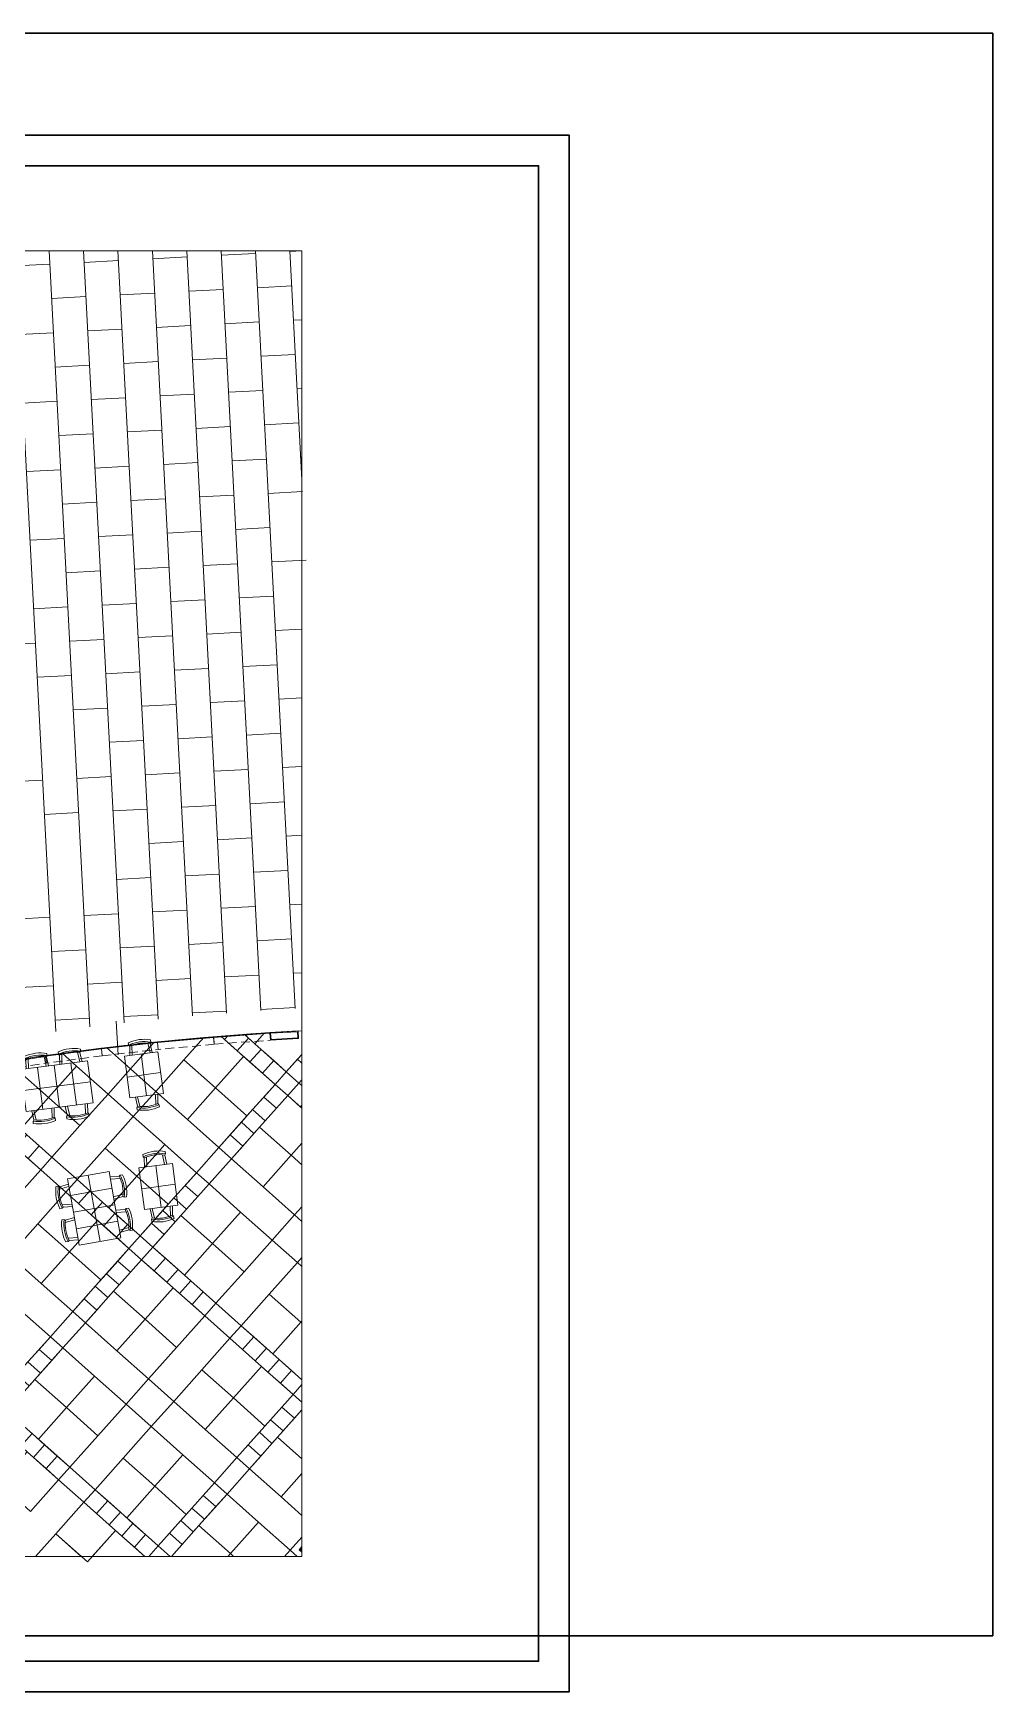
# Model space of a CAD drawing. Header units: millimetres. Extents: x 9159 to 17971, y 10368 to 13314.
# Drawn here: x 16267 to 17971, y 10368 to 13314 of the extents above; entities that cross this region are included whole.
import ezdxf

# ---------------------------------------------------------------- set-up
doc = ezdxf.new("R2010")
doc.units = ezdxf.units.MM
doc.header["$LTSCALE"] = 5
doc.linetypes.add('DASHED2', pattern=[9.525, 6.35, -3.175])
for name, color, linetype, lineweight in [('anted', 10, 'Continuous', 0), ('GOR-4', 40, 'Continuous', 0), ('NOKTA', 7, 'Continuous', 0), ('OK', 191, 'Continuous', 0), ('OTOYOL', 9, 'Continuous', 0), ('SAF_DOSEME', 147, 'Continuous', 0), ('SAF_DOSEME-TAS1', 251, 'Continuous', 0), ('SAF_DOSEME-TAS2', 35, 'Continuous', 0), ('SAF_DOSEME-TAS3', 251, 'Continuous', 0), ('TEFRIS-MOBILYA', 27, 'Continuous', 5), ('YAZI', 250, 'Continuous', 30)]:
    doc.layers.add(name, color=color, linetype=linetype, lineweight=lineweight)

# ---------------------------------------------------------------- blocks, each defined once
blk = doc.blocks.new('DRENAJ02')
at = {"color": 0, "elevation": -2.27}
for points in [[(25, 0), (-25, 0), (-25, -13.5), (25, -13.5)], [(23.75, -1.25), (-23.75, -1.25), (-23.75, -12.25), (23.75, -12.25)]]:
    blk.add_lwpolyline(points, close=True, dxfattribs=at)
blk = doc.blocks.new('DRENAJ01')
at = {"color": 0}
blk.add_lwpolyline([(50, 0), (-50, 0), (-50, -1.25), (50, -1.25)], close=True, dxfattribs=at)
at = {"color": 252, "linetype": 'DASHED2', "ltscale": 0.5}
blk.add_lwpolyline([(50, -1.25), (50, -13.5), (-50, -13.5), (-50, -1.25)], dxfattribs=at)
blk = doc.blocks.new('SMALL TABLE 2')
at = {"layer": 'TEFRIS-MOBILYA'}
for p, q in [((-0.2, 0.6), (-0.198, 0.559)), ((0.2, 0.6), (0.198, 0.559)), ((-0.3, -0.375), (-0.3, 0.375)), ((-0.3, 0.375), (0.3, 0.375)), ((-0.183, 0.537), (-0.2, 0.375)), ((-0.198, 0.559), (-0.183, 0.537)), ((-0.142, 0.549), (-0.16, 0.375)), ((0.142, 0.549), (0.16, 0.375)), ((0.198, 0.559), (0.183, 0.537)), ((0.183, 0.537), (0.2, 0.375)), ((0.3, -0.375), (0.3, 0.375)), ((-0.3, -0.375), (0.3, -0.375)), ((-0.183, -0.537), (-0.2, -0.375)), ((-0.2, -0.6), (-0.198, -0.559)), ((-0.198, -0.559), (-0.183, -0.537)), ((-0.142, -0.549), (-0.16, -0.375)), ((0.142, -0.549), (0.16, -0.375)), ((0.183, -0.537), (0.2, -0.375)), ((0.198, -0.559), (0.183, -0.537)), ((0.2, -0.6), (0.198, -0.559))]:
    blk.add_line(p, q, dxfattribs=at)
at = {"layer": 'TEFRIS-MOBILYA', "color": 190}
for p, q in [((0, 0.375), (0, -0.375)), ((0.3, 0), (-0.3, 0))]:
    blk.add_line(p, q, dxfattribs=at)
at = {"layer": 'TEFRIS-MOBILYA'}
for centre, radius, start, end in [((0, -0.06), 0.69, 73.15, 106.8487), ((0, -0.06), 0.65, 72.2966, 107.7021), ((0, -0.06), 0.625, 72.9445, 107.0542), ((0, 0.06), 0.65, 252.2979, 287.7034), ((0, 0.06), 0.625, 252.9458, 287.0555), ((0, 0.06), 0.69, 253.1513, 286.85)]:
    blk.add_arc(centre, radius, start, end, dxfattribs=at)

msp = doc.modelspace()

# ---------------------------------------------------------------- hatches: boundary and pattern name
at = {"layer": 'OTOYOL'}
h = msp.add_hatch(dxfattribs=at)
h.set_pattern_fill('DOTS', color=21, scale=0.5, angle=-90.00528)
h.set_pattern_definition([(269.99472, (21320.3915, 11158.3998), (0.79371342, -0.39694815), [0, -0.79375])])
h.paths.add_polyline_path([(16744.25, 10626.32), (16739.28, 10620.74), (16744.25, 10616.31)])
h = msp.add_hatch(dxfattribs=at)
h.set_pattern_fill('DOTS', color=21, scale=0.5, angle=-90.00448)
h.set_pattern_definition([(269.995521, (21320.384, 11158.4632), (0.79371898, -0.39693704), [0, -0.79375])])
h.paths.add_polyline_path([(16744.25, 10626.32), (16739.28, 10620.74), (16744.25, 10616.31)])

# ---------------------------------------------------------------- linework, layer by layer
at = {"layer": 'anted', "ltscale": 3}
msp.add_lwpolyline([(16744.25, 12927.16), (16744.25, 10608.73), (13273.39, 10608.73), (13273.39, 12927.16)], close=True, dxfattribs=at)
msp.add_lwpolyline([(16744.25, 12927.16), (16744.25, 10608.73), (13273.39, 10608.73), (13273.39, 12927.16)], close=True, dxfattribs=at)
at = {"layer": 'NOKTA', "color": 0}
msp.add_line((16739.28, 10620.74, -0.27), (16744.25, 10621.03, -0.27), dxfattribs=at)
msp.add_line((16739.28, 10620.74, -0.27), (16744.25, 10621.03, -0.27), dxfattribs=at)
at = {"layer": 'OK', "color": 21, "elevation": -0.27}
msp.add_lwpolyline([(16744.25, 10616.31), (16739.28, 10620.74), (16744.25, 10626.32)], dxfattribs=at)
msp.add_lwpolyline([(16744.25, 10616.31), (16739.28, 10620.74), (16744.25, 10626.32)], dxfattribs=at)
at = {"layer": 'SAF_DOSEME', "elevation": 0}
msp.add_lwpolyline([(14060.53, 10608.73, -0.142512), (16744.25, 11542.34)], format="xyb", dxfattribs=at)
at = {"layer": 'SAF_DOSEME'}
msp.add_lwpolyline([(14060.53, 10608.73, -0.142512), (16744.25, 11542.34)], format="xyb", dxfattribs=at)
msp.add_arc((17006.91, 6463.27), 5085.86, 92.96032, 125.4032, dxfattribs=at)
msp.add_arc((17006.91, 6463.27), 5085.86, 92.96032, 125.4032, dxfattribs=at)
at = {"layer": 'SAF_DOSEME-TAS1'}
for points in [[(16397.61, 11512.5), (16440.09, 11474.68), (16482.22, 11521.99)], [(16569.98, 11530.32), (16534.77, 11490.79), (16590.79, 11440.92), (16640.66, 11496.93), (16600.32, 11532.85)], [(16569.98, 11530.32), (16534.77, 11490.79), (16590.79, 11440.92), (16640.66, 11496.93), (16600.32, 11532.85)], [(16600.32, 11532.85), (16607.05, 11526.86), (16613.3, 11533.87)], [(16600.32, 11532.85), (16607.05, 11526.86), (16613.3, 11533.87)], [(16613.3, 11533.87), (16607.05, 11526.86), (16629.46, 11506.91), (16649.41, 11529.31), (16641.88, 11536.01)], [(16613.3, 11533.87), (16607.05, 11526.86), (16629.46, 11506.91), (16649.41, 11529.31), (16641.88, 11536.01)], [(16677.64, 11538.46), (16660.61, 11519.34), (16641.88, 11536.01)], [(16744.25, 11500.49), (16716.63, 11469.46), (16660.61, 11519.34), (16677.64, 11538.46)], [(16318.77, 11502.36), (16344.18, 11479.74), (16294.3, 11423.73), (16238.29, 11473.6), (16255.89, 11493.37)], [(16744.25, 11455.38), (16739.03, 11449.51), (16716.63, 11469.46), (16736.58, 11491.87), (16744.25, 11485.03)], [(16744.25, 11485.03), (16736.58, 11491.87), (16744.25, 11500.49)], [(16744.25, 11444.86), (16739.03, 11449.51), (16719.08, 11427.11), (16741.49, 11407.16), (16744.25, 11410.26)], [(16744.25, 11444.86), (16739.03, 11449.51), (16744.25, 11455.38)], [(16744.25, 11404.7), (16719.08, 11427.11), (16669.21, 11371.09), (16725.22, 11321.22), (16744.25, 11342.59)], [(16744.25, 11410.26), (16741.49, 11407.16), (16744.25, 11404.7)], [(16744.25, 11342.59), (16725.22, 11321.22), (16744.25, 11304.27)], [(16744.25, 11304.27), (16725.22, 11321.22), (16675.35, 11265.21), (16731.36, 11215.33), (16744.25, 11229.81)], [(16744.25, 11026.8), (16742.41, 11024.73), (16686.4, 11074.61), (16736.27, 11130.62), (16744.25, 11123.52)], [(16744.25, 10922.67), (16692.54, 10968.72), (16742.41, 11024.73), (16744.25, 11023.09)], [(16744.25, 10922.67), (16692.54, 10968.72), (16742.41, 11024.73), (16744.25, 11023.09)], [(16744.25, 11023.09), (16742.41, 11024.73), (16744.25, 11026.8)], [(16744.25, 11023.09), (16742.41, 11024.73), (16744.25, 11026.8)], [(16744.25, 10922.67), (16726.15, 10938.79), (16706.2, 10916.39), (16728.6, 10896.44), (16744.25, 10914.01)], [(16744.25, 10922.67), (16726.15, 10938.79), (16706.2, 10916.39), (16728.6, 10896.44), (16744.25, 10914.01)], [(16744.25, 10882.51), (16728.6, 10896.44), (16708.65, 10874.03), (16731.06, 10854.08), (16744.25, 10868.9)], [(16744.25, 10882.51), (16728.6, 10896.44), (16708.65, 10874.03), (16731.06, 10854.08), (16744.25, 10868.9)], [(16744.25, 10868.9), (16701.14, 10820.47), (16744.25, 10782.08)], [(16744.25, 10868.9), (16701.14, 10820.47), (16744.25, 10782.08)], [(16744.25, 10782.08), (16701.14, 10820.47), (16651.26, 10764.46), (16707.28, 10714.59), (16744.25, 10756.12)], [(16744.25, 10782.08), (16701.14, 10820.47), (16651.26, 10764.46), (16707.28, 10714.59), (16744.25, 10756.12)], [(16744.25, 10756.12), (16707.28, 10714.59), (16744.25, 10681.66)], [(16744.25, 10756.12), (16707.28, 10714.59), (16744.25, 10681.66)], [(16512.6, 10608.73), (16561.49, 10663.64), (16617.5, 10613.76), (16613.02, 10608.73)], [(16512.6, 10608.73), (16561.49, 10663.64), (16617.5, 10613.76), (16613.02, 10608.73)], [(16623.15, 10608.73), (16617.5, 10613.76), (16667.38, 10669.78), (16723.39, 10619.9), (16713.44, 10608.73)], [(16623.15, 10608.73), (16617.5, 10613.76), (16667.38, 10669.78), (16723.39, 10619.9), (16713.44, 10608.73)], [(16352.47, 10608.73), (16307.36, 10648.9), (16271.59, 10608.73)], [(16352.47, 10608.73), (16307.36, 10648.9), (16271.59, 10608.73)], [(16465.26, 10608.73), (16413.25, 10655.04), (16372.01, 10608.73)], [(16465.26, 10608.73), (16413.25, 10655.04), (16372.01, 10608.73)], [(16472.43, 10608.73), (16489.21, 10627.57), (16466.8, 10647.52), (16446.85, 10625.12), (16465.26, 10608.73)], [(16510.37, 10608.73), (16489.21, 10627.57), (16509.16, 10649.98), (16531.56, 10630.03), (16512.6, 10608.73)], [(16613.02, 10608.73), (16617.5, 10613.76), (16623.15, 10608.73)], [(16613.02, 10608.73), (16617.5, 10613.76), (16623.15, 10608.73)]]:
    msp.add_lwpolyline(points, dxfattribs=at)
for points in [[(16629.46, 11506.91), (16651.87, 11486.96), (16671.82, 11509.36), (16649.41, 11529.31)], [(16484.9, 11434.78), (16540.91, 11384.9), (16590.79, 11440.92), (16534.77, 11490.79)], [(16484.9, 11434.78), (16540.91, 11384.9), (16590.79, 11440.92), (16534.77, 11490.79)], [(16590.79, 11440.92), (16646.8, 11391.04), (16696.68, 11447.06), (16640.66, 11496.93)], [(16590.79, 11440.92), (16646.8, 11391.04), (16696.68, 11447.06), (16640.66, 11496.93)], [(16651.87, 11486.96), (16674.27, 11467.01), (16694.22, 11489.41), (16671.82, 11509.36)], [(16674.27, 11467.01), (16696.68, 11447.06), (16716.63, 11469.46), (16694.22, 11489.41)], [(16238.29, 11473.6), (16294.3, 11423.73), (16244.43, 11367.71), (16188.41, 11417.59)], [(16344.18, 11479.74), (16400.19, 11429.87), (16350.32, 11373.85), (16294.3, 11423.73)], [(16540.91, 11384.9), (16596.93, 11335.03), (16646.8, 11391.04), (16590.79, 11440.92)], [(16540.91, 11384.9), (16596.93, 11335.03), (16646.8, 11391.04), (16590.79, 11440.92)], [(16676.73, 11424.65), (16699.13, 11404.7), (16719.08, 11427.11), (16696.68, 11447.06)], [(16294.3, 11423.73), (16350.32, 11373.85), (16300.44, 11317.84), (16244.43, 11367.71)], [(16636.83, 11379.84), (16659.23, 11359.89), (16679.18, 11382.3), (16656.78, 11402.25)], [(16656.78, 11402.25), (16679.18, 11382.3), (16699.13, 11404.7), (16676.73, 11424.65)], [(16445, 11389.97), (16501.02, 11340.09), (16451.14, 11284.08), (16395.13, 11333.95)], [(16616.88, 11357.43), (16639.28, 11337.48), (16659.23, 11359.89), (16636.83, 11379.84)], [(16616.88, 11357.43), (16639.28, 11337.48), (16659.23, 11359.89), (16636.83, 11379.84)], [(16619.33, 11315.08), (16675.35, 11265.21), (16725.22, 11321.22), (16669.21, 11371.09)], [(16619.33, 11315.08), (16675.35, 11265.21), (16725.22, 11321.22), (16669.21, 11371.09)], [(16174.6, 11289.29), (16230.62, 11239.42), (16280.49, 11295.43), (16224.48, 11345.31)], [(16235.68, 11335.33), (16258.09, 11315.38), (16278.04, 11337.79), (16255.63, 11357.74)], [(16596.93, 11335.03), (16619.33, 11315.08), (16639.28, 11337.48), (16616.88, 11357.43)], [(16596.93, 11335.03), (16619.33, 11315.08), (16639.28, 11337.48), (16616.88, 11357.43)], [(16258.09, 11315.38), (16280.49, 11295.43), (16300.44, 11317.84), (16278.04, 11337.79)], [(16300.44, 11317.84), (16345.25, 11277.94), (16325.3, 11255.53), (16280.49, 11295.43)], [(16395.13, 11333.95), (16451.14, 11284.08), (16401.27, 11228.06), (16345.25, 11277.94)], [(16501.02, 11340.09), (16557.03, 11290.22), (16507.16, 11234.2), (16451.14, 11284.08)], [(16557.03, 11290.22), (16579.44, 11270.27), (16619.33, 11315.08), (16596.93, 11335.03)], [(16557.03, 11290.22), (16579.44, 11270.27), (16619.33, 11315.08), (16596.93, 11335.03)], [(16451.14, 11284.08), (16507.16, 11234.2), (16457.28, 11178.19), (16401.27, 11228.06)], [(16557.03, 11290.22), (16579.44, 11270.27), (16559.49, 11247.86), (16537.08, 11267.81)], [(16275.43, 11199.52), (16331.44, 11149.64), (16381.32, 11205.66), (16325.3, 11255.53)], [(16325.3, 11255.53), (16347.71, 11235.58), (16367.66, 11257.99), (16345.25, 11277.94)], [(16347.71, 11235.58), (16370.11, 11215.63), (16390.06, 11238.04), (16367.66, 11257.99)], [(16537.08, 11267.81), (16559.49, 11247.86), (16539.54, 11225.46), (16517.13, 11245.41)], [(16579.44, 11270.27), (16635.45, 11220.39), (16585.58, 11164.38), (16529.56, 11214.25)], [(16579.44, 11270.27), (16635.45, 11220.39), (16585.58, 11164.38), (16529.56, 11214.25)], [(16370.11, 11215.63), (16392.52, 11195.68), (16412.47, 11218.09), (16390.06, 11238.04)], [(16497.18, 11223), (16519.59, 11203.05), (16499.64, 11180.65), (16477.23, 11200.6)], [(16517.13, 11245.41), (16539.54, 11225.46), (16519.59, 11203.05), (16497.18, 11223)], [(16225.56, 11143.5), (16281.57, 11093.63), (16331.44, 11149.64), (16275.43, 11199.52)], [(16331.44, 11149.64), (16387.46, 11099.77), (16437.33, 11155.78), (16381.32, 11205.66)], [(16392.52, 11195.68), (16414.93, 11175.73), (16434.88, 11198.14), (16412.47, 11218.09)], [(16414.93, 11175.73), (16437.33, 11155.78), (16457.28, 11178.19), (16434.88, 11198.14)], [(16477.23, 11200.6), (16499.64, 11180.65), (16479.69, 11158.24), (16457.28, 11178.19)], [(16529.56, 11214.25), (16585.58, 11164.38), (16535.7, 11108.37), (16479.69, 11158.24)], [(16635.45, 11220.39), (16691.46, 11170.52), (16641.59, 11114.51), (16585.58, 11164.38)], [(16635.45, 11220.39), (16691.46, 11170.52), (16641.59, 11114.51), (16585.58, 11164.38)], [(16585.58, 11164.38), (16641.59, 11114.51), (16591.71, 11058.49), (16535.7, 11108.37)], [(16585.58, 11164.38), (16641.59, 11114.51), (16591.71, 11058.49), (16535.7, 11108.37)], [(16281.57, 11093.63), (16337.58, 11043.76), (16387.46, 11099.77), (16331.44, 11149.64)], [(16409.86, 11079.82), (16465.88, 11029.95), (16515.75, 11085.96), (16459.74, 11135.83)], [(16417.38, 11133.38), (16439.79, 11113.43), (16459.74, 11135.83), (16437.33, 11155.78)], [(16459.74, 11135.83), (16482.14, 11115.88), (16502.09, 11138.29), (16479.69, 11158.24)], [(16482.14, 11115.88), (16504.55, 11095.94), (16524.5, 11118.34), (16502.09, 11138.29)], [(16377.48, 11088.57), (16399.89, 11068.62), (16419.84, 11091.02), (16397.43, 11110.97)], [(16397.43, 11110.97), (16419.84, 11091.02), (16439.79, 11113.43), (16417.38, 11133.38)], [(16504.55, 11095.94), (16526.95, 11075.99), (16546.9, 11098.39), (16524.5, 11118.34)], [(16357.53, 11066.16), (16379.94, 11046.21), (16399.89, 11068.62), (16377.48, 11088.57)], [(16359.99, 11023.81), (16416, 10973.93), (16465.88, 11029.95), (16409.86, 11079.82)], [(16465.88, 11029.95), (16521.89, 10980.07), (16571.77, 11036.09), (16515.75, 11085.96)], [(16526.95, 11075.99), (16549.36, 11056.04), (16569.31, 11078.44), (16546.9, 11098.39)], [(16549.36, 11056.04), (16571.77, 11036.09), (16591.71, 11058.49), (16569.31, 11078.44)], [(16549.36, 11056.04), (16571.77, 11036.09), (16591.71, 11058.49), (16569.31, 11078.44)], [(16241.67, 11048.82), (16297.68, 10998.94), (16247.81, 10942.93), (16191.8, 10992.8)], [(16337.58, 11043.76), (16359.99, 11023.81), (16379.94, 11046.21), (16357.53, 11066.16)], [(16591.71, 11058.49), (16636.53, 11018.59), (16616.58, 10996.19), (16571.77, 11036.09)], [(16591.71, 11058.49), (16636.53, 11018.59), (16616.58, 10996.19), (16571.77, 11036.09)], [(16686.4, 11074.61), (16742.41, 11024.73), (16692.54, 10968.72), (16636.53, 11018.59)], [(16686.4, 11074.61), (16742.41, 11024.73), (16692.54, 10968.72), (16636.53, 11018.59)], [(16297.68, 10998.94), (16320.09, 10979), (16359.99, 11023.81), (16337.58, 11043.76)], [(16416, 10973.93), (16472.02, 10924.06), (16521.89, 10980.07), (16465.88, 11029.95)], [(16616.58, 10996.19), (16638.98, 10976.24), (16658.93, 10998.64), (16636.53, 11018.59)], [(16616.58, 10996.19), (16638.98, 10976.24), (16658.93, 10998.64), (16636.53, 11018.59)], [(16297.68, 10998.94), (16320.09, 10979), (16300.14, 10956.59), (16277.73, 10976.54)], [(16566.7, 10940.17), (16622.72, 10890.3), (16672.59, 10946.31), (16616.58, 10996.19)], [(16566.7, 10940.17), (16622.72, 10890.3), (16672.59, 10946.31), (16616.58, 10996.19)], [(16638.98, 10976.24), (16661.39, 10956.29), (16681.34, 10978.69), (16658.93, 10998.64)], [(16638.98, 10976.24), (16661.39, 10956.29), (16681.34, 10978.69), (16658.93, 10998.64)], [(16277.73, 10976.54), (16300.14, 10956.59), (16280.19, 10934.18), (16257.78, 10954.13)], [(16320.09, 10979), (16376.1, 10929.12), (16326.23, 10873.11), (16270.22, 10922.98)], [(16661.39, 10956.29), (16683.79, 10936.34), (16703.74, 10958.74), (16681.34, 10978.69)], [(16661.39, 10956.29), (16683.79, 10936.34), (16703.74, 10958.74), (16681.34, 10978.69)], [(16683.79, 10936.34), (16706.2, 10916.39), (16726.15, 10938.79), (16703.74, 10958.74)], [(16683.79, 10936.34), (16706.2, 10916.39), (16726.15, 10938.79), (16703.74, 10958.74)], [(16257.78, 10954.13), (16280.19, 10934.18), (16260.24, 10911.78), (16237.84, 10931.73)], [(16376.1, 10929.12), (16432.12, 10879.25), (16382.24, 10823.23), (16326.23, 10873.11)], [(16516.83, 10884.16), (16572.84, 10834.28), (16622.72, 10890.3), (16566.7, 10940.17)], [(16516.83, 10884.16), (16572.84, 10834.28), (16622.72, 10890.3), (16566.7, 10940.17)], [(16622.72, 10890.3), (16678.73, 10840.42), (16728.6, 10896.44), (16672.59, 10946.31)], [(16622.72, 10890.3), (16678.73, 10840.42), (16728.6, 10896.44), (16672.59, 10946.31)], [(16270.22, 10922.98), (16326.23, 10873.11), (16276.36, 10817.09), (16220.34, 10866.97)], [(16326.23, 10873.11), (16382.24, 10823.23), (16332.37, 10767.22), (16276.36, 10817.09)], [(16572.84, 10834.28), (16628.86, 10784.41), (16678.73, 10840.42), (16622.72, 10890.3)], [(16572.84, 10834.28), (16628.86, 10784.41), (16678.73, 10840.42), (16622.72, 10890.3)], [(16688.71, 10851.63), (16711.11, 10831.68), (16731.06, 10854.08), (16708.65, 10874.03)], [(16688.71, 10851.63), (16711.11, 10831.68), (16731.06, 10854.08), (16708.65, 10874.03)], [(16668.76, 10829.22), (16691.16, 10809.27), (16711.11, 10831.68), (16688.71, 10851.63)], [(16668.76, 10829.22), (16691.16, 10809.27), (16711.11, 10831.68), (16688.71, 10851.63)], [(16245.2, 10804.66), (16267.61, 10784.71), (16287.56, 10807.12), (16265.15, 10827.07)], [(16476.93, 10839.35), (16532.94, 10789.47), (16483.07, 10733.46), (16427.05, 10783.33)], [(16648.81, 10806.82), (16671.21, 10786.87), (16691.16, 10809.27), (16668.76, 10829.22)], [(16648.81, 10806.82), (16671.21, 10786.87), (16691.16, 10809.27), (16668.76, 10829.22)], [(16206.53, 10738.67), (16262.55, 10688.8), (16312.42, 10744.81), (16256.41, 10794.69)], [(16267.61, 10784.71), (16290.01, 10764.76), (16309.96, 10787.17), (16287.56, 10807.12)], [(16290.01, 10764.76), (16312.42, 10744.81), (16332.37, 10767.22), (16309.96, 10787.17)], [(16427.05, 10783.33), (16483.07, 10733.46), (16433.19, 10677.45), (16377.18, 10727.32)], [(16532.94, 10789.47), (16588.96, 10739.6), (16539.08, 10683.59), (16483.07, 10733.46)], [(16588.96, 10739.6), (16611.36, 10719.65), (16651.26, 10764.46), (16628.86, 10784.41)], [(16588.96, 10739.6), (16611.36, 10719.65), (16651.26, 10764.46), (16628.86, 10784.41)], [(16628.86, 10784.41), (16651.26, 10764.46), (16671.21, 10786.87), (16648.81, 10806.82)], [(16628.86, 10784.41), (16651.26, 10764.46), (16671.21, 10786.87), (16648.81, 10806.82)], [(16332.37, 10767.22), (16377.18, 10727.32), (16357.23, 10704.91), (16312.42, 10744.81)], [(16357.23, 10704.91), (16379.64, 10684.96), (16399.59, 10707.37), (16377.18, 10727.32)], [(16483.07, 10733.46), (16539.08, 10683.59), (16489.21, 10627.57), (16433.19, 10677.45)], [(16588.96, 10739.6), (16611.36, 10719.65), (16591.41, 10697.24), (16569.01, 10717.19)], [(16588.96, 10739.6), (16611.36, 10719.65), (16591.41, 10697.24), (16569.01, 10717.19)], [(16307.36, 10648.9), (16363.37, 10599.03), (16413.25, 10655.04), (16357.23, 10704.91)], [(16379.64, 10684.96), (16402.04, 10665.01), (16421.99, 10687.42), (16399.59, 10707.37)], [(16549.06, 10694.79), (16571.46, 10674.84), (16551.51, 10652.43), (16529.11, 10672.38)], [(16569.01, 10717.19), (16591.41, 10697.24), (16571.46, 10674.84), (16549.06, 10694.79)], [(16569.01, 10717.19), (16591.41, 10697.24), (16571.46, 10674.84), (16549.06, 10694.79)], [(16611.36, 10719.65), (16667.38, 10669.78), (16617.5, 10613.76), (16561.49, 10663.64)], [(16611.36, 10719.65), (16667.38, 10669.78), (16617.5, 10613.76), (16561.49, 10663.64)], [(16402.04, 10665.01), (16424.45, 10645.06), (16444.4, 10667.47), (16421.99, 10687.42)], [(16424.45, 10645.06), (16446.85, 10625.12), (16466.8, 10647.52), (16444.4, 10667.47)], [(16529.11, 10672.38), (16551.51, 10652.43), (16531.56, 10630.03), (16509.16, 10649.98)]]:
    msp.add_lwpolyline(points, close=True, dxfattribs=at)
at = {"layer": 'SAF_DOSEME-TAS2'}
for points in [[(16440.09, 11474.68), (16484.9, 11434.78), (16445, 11389.97), (16400.19, 11429.87)], [(16472.02, 10924.06), (16516.83, 10884.16), (16476.93, 10839.35), (16432.12, 10879.25)]]:
    msp.add_lwpolyline(points, close=True, dxfattribs=at)
for points in [[(16744.25, 11139.58), (16736.27, 11130.62), (16691.46, 11170.52), (16731.36, 11215.33), (16744.25, 11203.85)], [(16735.94, 10608.73), (16723.39, 10619.9), (16744.25, 10643.33)], [(16735.94, 10608.73), (16723.39, 10619.9), (16744.25, 10643.33)]]:
    msp.add_lwpolyline(points, dxfattribs=at)
at = {"layer": 'SAF_DOSEME-TAS3'}
for p, q in [((16234.59, 12927.16), (16307.23, 11541.16)), ((16235.99, 12900.52), (16296.87, 12903.71)), ((16295.64, 12927.16), (16367.86, 11549.14)), ((16356.68, 12927.16), (16428.52, 11556.4)), ((16357.74, 12906.9), (16418.62, 12910.09)), ((16417.73, 12927.16), (16489.22, 11562.93)), ((16478.77, 12927.16), (16549.96, 11568.73)), ((16479.5, 12913.28), (16540.37, 12916.47)), ((16539.81, 12927.16), (16610.74, 11573.81)), ((16600.86, 12927.16), (16671.55, 11578.16)), ((16601.25, 12919.66), (16662.13, 12922.85)), ((16661.9, 12927.16), (16732.41, 11581.78)), ((16722.94, 12927.16), (16744.25, 12520.55)), ((16723, 12926.04), (16744.25, 12927.16)), ((16300.06, 12842.83), (16360.93, 12846.02)), ((16421.81, 12849.22), (16482.69, 12852.41)), ((16543.56, 12855.6), (16604.44, 12858.79)), ((16665.32, 12861.98), (16726.19, 12865.17)), ((16364.12, 12785.15), (16425, 12788.34)), ((16485.88, 12791.53), (16546.75, 12794.72)), ((16607.63, 12797.91), (16668.51, 12801.1)), ((16729.38, 12804.29), (16744.25, 12805.07)), ((16242.37, 12778.77), (16303.25, 12781.96)), ((16428.19, 12727.46), (16489.07, 12730.65)), ((16549.94, 12733.84), (16610.82, 12737.03)), ((16671.7, 12740.22), (16732.57, 12743.41)), ((16306.44, 12721.08), (16367.31, 12724.27)), ((16370.51, 12663.4), (16431.38, 12666.59)), ((16492.26, 12669.78), (16553.13, 12672.97)), ((16614.01, 12676.16), (16674.89, 12679.35)), ((16735.76, 12682.54), (16744.25, 12682.98)), ((16248.75, 12657.01), (16309.63, 12660.21)), ((16434.57, 12605.71), (16495.45, 12608.9)), ((16556.33, 12612.09), (16617.2, 12615.28)), ((16678.08, 12618.47), (16738.95, 12621.66)), ((16312.82, 12599.33), (16373.7, 12602.52)), ((16498.64, 12548.02), (16559.52, 12551.21)), ((16620.39, 12554.4), (16681.27, 12557.59)), ((16742.14, 12560.79), (16744.25, 12560.9)), ((16255.13, 12535.26), (16316.01, 12538.45)), ((16376.89, 12541.64), (16437.76, 12544.83)), ((16562.71, 12490.34), (16623.58, 12493.53)), ((16684.46, 12496.72), (16745.34, 12499.91)), ((16319.2, 12477.58), (16380.08, 12480.77)), ((16440.95, 12483.96), (16501.83, 12487.15)), ((16626.77, 12432.65), (16687.65, 12435.84)), ((16261.51, 12413.51), (16322.39, 12416.7)), ((16383.27, 12419.89), (16444.14, 12423.08)), ((16505.02, 12426.27), (16565.9, 12429.46)), ((16569.09, 12368.58), (16629.96, 12371.77)), ((16690.84, 12374.97), (16751.72, 12378.16)), ((16325.58, 12355.82), (16386.46, 12359.01)), ((16447.33, 12362.2), (16508.21, 12365.39)), ((16633.15, 12310.9), (16694.03, 12314.09)), ((16267.89, 12291.76), (16328.77, 12294.95)), ((16389.65, 12298.14), (16450.52, 12301.33)), ((16511.4, 12304.52), (16572.28, 12307.71)), ((16697.22, 12253.21), (16744.25, 12255.68)), ((16210.21, 12227.69), (16271.09, 12230.88)), ((16331.96, 12234.07), (16392.84, 12237.26)), ((16453.71, 12240.45), (16514.59, 12243.64)), ((16575.47, 12246.83), (16636.34, 12250.02)), ((16274.28, 12170), (16335.15, 12173.19)), ((16396.03, 12176.38), (16456.9, 12179.57)), ((16517.78, 12182.76), (16578.66, 12185.96)), ((16639.53, 12189.15), (16700.41, 12192.34)), ((16338.34, 12112.32), (16399.22, 12115.51)), ((16460.1, 12118.7), (16520.97, 12121.89)), ((16581.85, 12125.08), (16642.72, 12128.27)), ((16703.6, 12131.46), (16744.25, 12133.59)), ((16402.41, 12054.63), (16463.29, 12057.82)), ((16524.16, 12061.01), (16585.04, 12064.2)), ((16645.92, 12067.39), (16706.79, 12070.58)), ((16344.72, 11990.56), (16405.6, 11993.75)), ((16466.48, 11996.95), (16527.35, 12000.14)), ((16588.23, 12003.33), (16649.11, 12006.52)), ((16709.98, 12009.71), (16744.25, 12011.5)), ((16222.97, 11984.18), (16283.85, 11987.37)), ((16287.04, 11926.5), (16347.91, 11929.69)), ((16408.79, 11932.88), (16469.67, 11936.07)), ((16530.54, 11939.26), (16591.42, 11942.45)), ((16652.3, 11945.64), (16713.17, 11948.83)), ((16472.86, 11875.19), (16533.73, 11878.38)), ((16594.61, 11881.57), (16655.49, 11884.76)), ((16716.36, 11887.95), (16744.25, 11889.42)), ((16415.17, 11811.13), (16476.05, 11814.32)), ((16536.92, 11817.51), (16597.8, 11820.7)), ((16658.68, 11823.89), (16719.55, 11827.08)), ((16479.24, 11753.44), (16540.11, 11756.63)), ((16600.99, 11759.82), (16661.87, 11763.01)), ((16722.74, 11766.2), (16744.25, 11767.33)), ((16235.73, 11740.68), (16296.61, 11743.87)), ((16357.48, 11747.06), (16418.36, 11750.25)), ((16543.3, 11695.75), (16604.18, 11698.94)), ((16665.06, 11702.13), (16725.93, 11705.32)), ((16299.8, 11682.99), (16360.68, 11686.18)), ((16421.55, 11689.37), (16482.43, 11692.56)), ((16485.62, 11631.69), (16546.5, 11634.88)), ((16607.37, 11638.07), (16668.25, 11641.26)), ((16729.12, 11644.45), (16744.25, 11645.24)), ((16242.11, 11618.92), (16302.99, 11622.12)), ((16363.87, 11625.31), (16424.74, 11628.5)), ((16549.69, 11574), (16610.56, 11577.19)), ((16671.44, 11580.38), (16732.31, 11583.57)), ((16306.18, 11561.24), (16367.06, 11564.43)), ((16418.03, 11499.55, -0.27), (16414.55, 11559.45, -0.27)), ((16427.93, 11567.62), (16488.81, 11570.81))]:
    msp.add_line(p, q, dxfattribs=at)
at = {"layer": 'YAZI', "linetype": 'Continuous', "ltscale": 10, "elevation": 22.59}
for points in [[(13757.76, 13313.93), (17971.11, 13313.93), (17971.11, 10467.83), (13757.76, 10467.83)], [(13757.76, 13313.93), (17971.11, 13313.93), (17971.11, 10467.83), (13757.76, 10467.83)], [(13757.76, 13313.93), (17971.11, 13313.93), (17971.11, 10467.83), (13757.76, 10467.83)], [(13757.76, 13313.93), (17971.11, 13313.93), (17971.11, 10467.83), (13757.76, 10467.83)], [(13757.76, 13313.93), (17971.11, 13313.93), (17971.11, 10467.83), (13757.76, 10467.83)], [(13087.46, 13132.77), (17219.1, 13132.77), (17219.1, 10368.39), (13087.46, 10368.39)], [(13141.87, 13078.37), (17164.7, 13078.37), (17164.7, 10422.8), (13141.87, 10422.8)]]:
    msp.add_lwpolyline(points, close=True, dxfattribs=at)

# ---------------------------------------------------------------- block references
at = {"layer": 'GOR-4', "color": 3, "extrusion": (5.24124e-09, -4.64623e-08, 1), "xscale": -1, "rotation": 6.436113261628433}
msp.add_blockref('DRENAJ01', (16438, 11516.95, 0), dxfattribs=at)
at = {"layer": 'GOR-4', "color": 3, "extrusion": (4.30273e-09, -4.65586e-08, 1), "rotation": 5.280012652993406}
msp.add_blockref('DRENAJ01', (16537.75, 11527.18, 0), dxfattribs=at)
at = {"layer": 'GOR-4', "color": 3, "extrusion": (3.40563e-09, -4.66328e-08, 1), "xscale": -1, "rotation": 4.176935692644506}
msp.add_blockref('DRENAJ01', (16637.66, 11535.45, 0), dxfattribs=at)
at = {"layer": 'GOR-4', "color": 1, "extrusion": (-1.01957e-07, 1.75848e-06, 1), "xscale": -1, "rotation": 183.3183070411565}
msp.add_blockref('DRENAJ02', (16713.27, 11527.06, 2.29), dxfattribs=at)
at = {"layer": 'GOR-4', "color": 3, "extrusion": (7.0687e-09, -4.62196e-08, 1), "xscale": -1, "rotation": 8.695290830846414}
msp.add_blockref('DRENAJ01', (16239.23, 11490.6, 0), dxfattribs=at)
at = {"layer": 'GOR-4', "color": 3, "extrusion": (6.13472e-09, -4.63528e-08, 1), "rotation": 7.539190222255024}
msp.add_blockref('DRENAJ01', (16338.49, 11504.75, 0), dxfattribs=at)
at = {"layer": 'TEFRIS-MOBILYA', "yscale": 100, "zscale": 100.0000000000001}
for p, xscale, rotation in [((16463.71, 11464.1, 22.59), -99.99999999999793, 7.448518786138881), ((16279.51, 11440.02, 19.68), -99.99999999999793, 7.448518786138881), ((16489.64, 11265.79, 22.59), -99.99999999999793, 7.448518786138881), ((16380.75, 11197.41, 22.59), -100.0000000000051, 100.0429968520946)]:
    msp.add_blockref('SMALL TABLE 2', p, dxfattribs=dict(at, xscale=xscale, rotation=rotation))
at = {"layer": 'TEFRIS-MOBILYA', "extrusion": (0, 0, -1), "yscale": 100}
for p, xscale, zscale, rotation in [((-16339, 11447.8, -19.68), -99.99999999999793, -99.99999999999794, 352.5514812138612), ((-16370.29, 11256.49, -22.59), -100.0000000000051, -100.0000000000037, 259.9570031479054)]:
    msp.add_blockref('SMALL TABLE 2', p, dxfattribs=dict(at, xscale=xscale, zscale=zscale, rotation=rotation))

doc.saveas('drawing.dxf')
